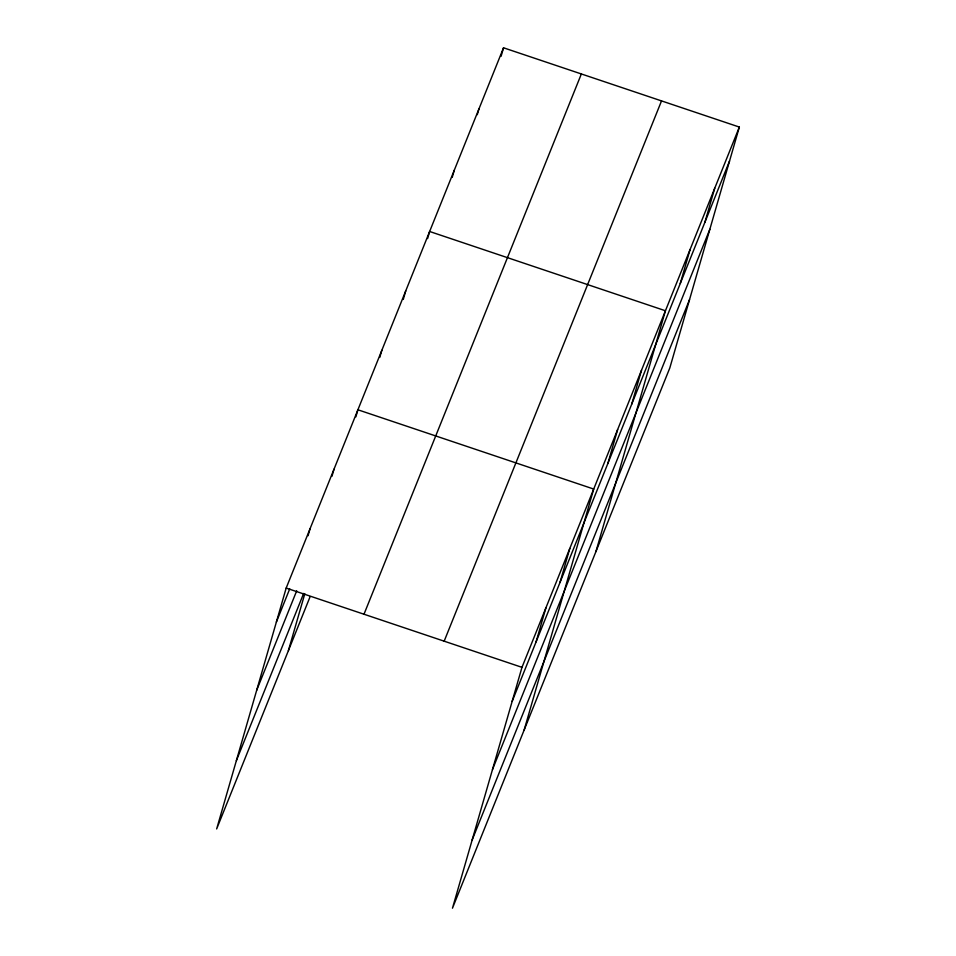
<?xml version="1.0" encoding="UTF-8"?>
<svg xmlns="http://www.w3.org/2000/svg" width="956" height="956" viewBox="0 0 956 956"><rect width="100%" height="100%" fill="white"/><g stroke="black" fill="none" stroke-linecap="round" stroke-linejoin="round"><path stroke-width="1.43" d="M739.347 127.064L521.976 667.336L452.463 908.2L669.821 367.929L739.347 127.064L503.537 47.8L286.179 588.071L216.654 828.936L310.079 596.747M308.047 535.719L310.091 528.644M331.959 476.291L334.002 469.217M288.389 650.642L304.809 593.748M355.871 416.864L357.903 409.789L593.712 489.054L524.187 729.906M379.771 357.425L381.814 350.35M403.277 299.419L405.726 290.923M427.595 238.57L429.638 231.495L665.436 310.76L595.923 551.624M452.224 177.338L454.267 170.264M477.271 114.696L478.908 109.032M501.087 56.296L503.537 47.8M536.089 641.87L545.888 607.908M560.001 582.443L569.8 548.481M607.813 463.588L617.624 429.614M631.725 404.161L641.524 370.187M680.266 283.49L690.077 249.528M704.907 222.258L714.706 188.296M276.38 622.045L289.716 588.872M256.662 690.316L296.707 590.808M236.359 760.665L303.649 593.425M363.997 614.23L581.356 73.959M444.17 641.177L661.528 100.906M512.177 701.31L729.536 161.026M492.471 769.58L709.83 229.309M472.168 839.93L689.527 299.646M286.179 588.071L521.976 667.336"/></g></svg>
